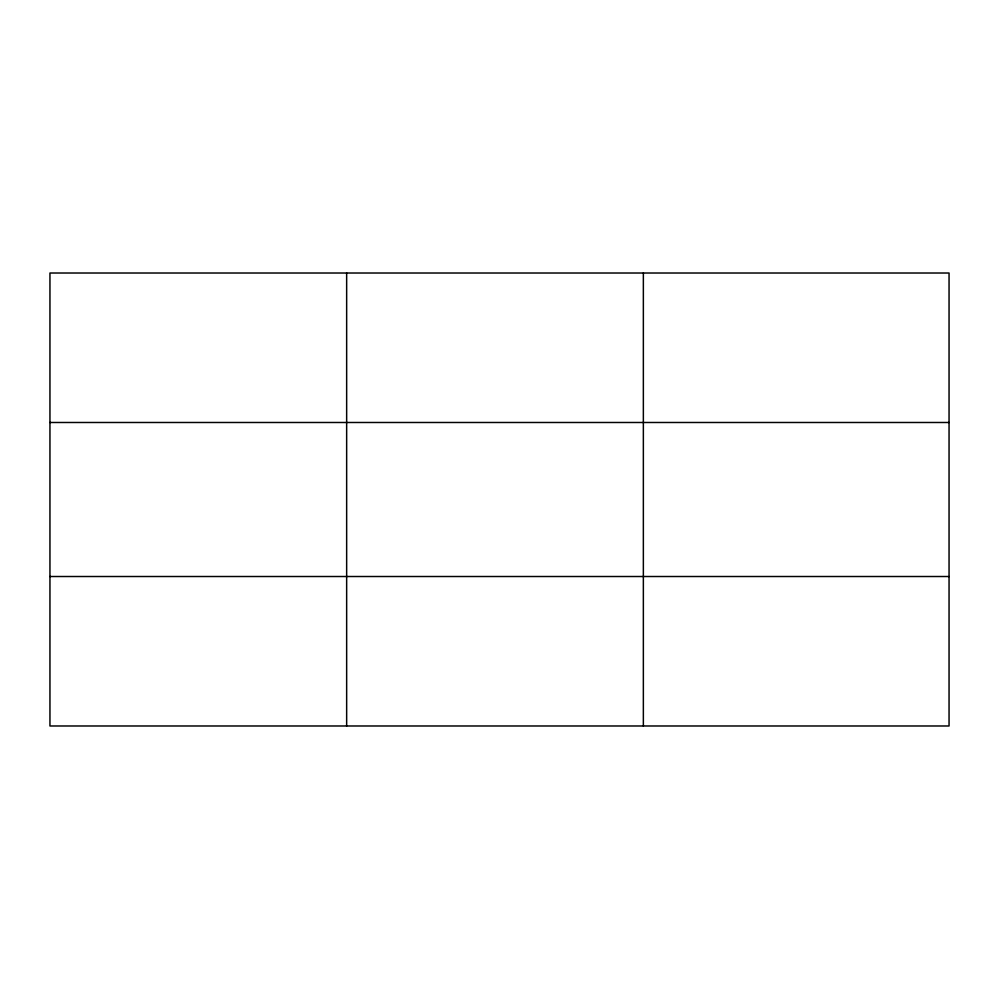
<?xml version="1.0" encoding="UTF-8"?>
<svg xmlns="http://www.w3.org/2000/svg" width="999" height="999" viewBox="0 0 999 999"><rect width="100%" height="100%" fill="white"/><g stroke="black" fill="none" stroke-linecap="round" stroke-linejoin="round"><path stroke-width="1.5" d="M346.653 725.986L346.653 273.014M643.356 725.986L643.356 273.014M949.05 576.51L949.05 725.986L49.95 725.986L49.95 273.014L949.05 273.014L949.05 576.51L49.95 576.51M49.95 422.49L949.05 422.49"/></g></svg>
